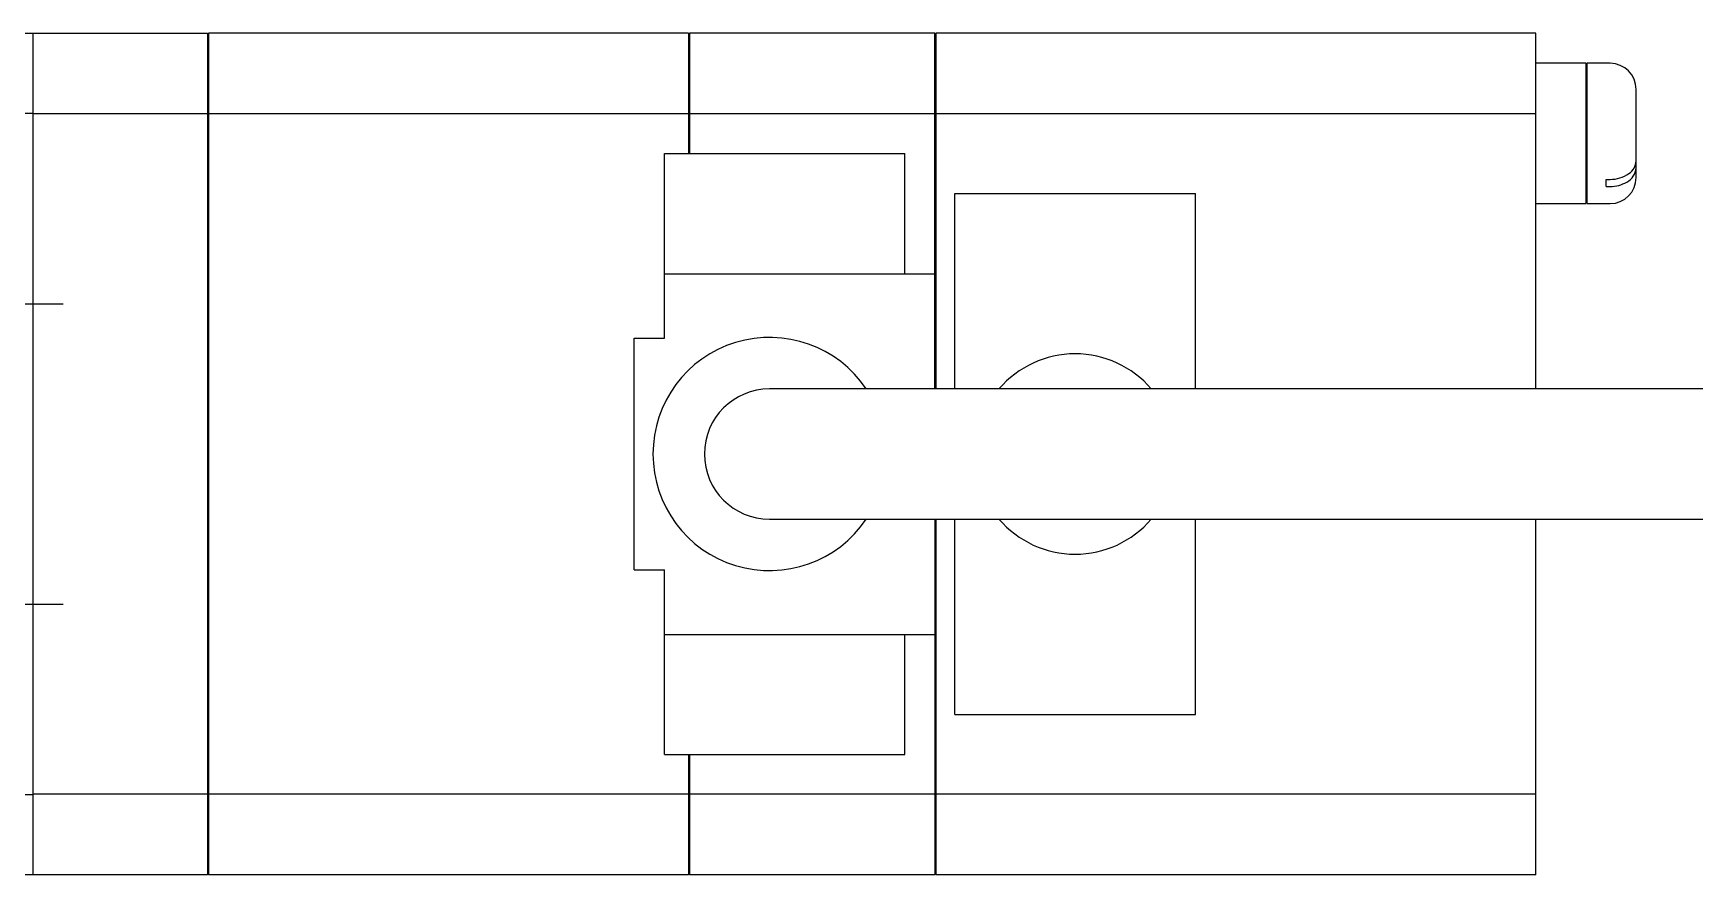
# Model space of a CAD drawing. Extents: x 0 to 1346, y -8 to 1139.
# Drawn here: x 524 to 606.9, y 1096.7 to 1138.7 of the extents above; entities that cross this region are included whole.
import ezdxf

# ---------------------------------------------------------------- set-up
doc = ezdxf.new("R2010")
doc.units = 0
doc.header["$LTSCALE"] = 0.5
doc.linetypes.add('CENTER', pattern=[50.8, 31.75, -6.35, 6.35, -6.35])
doc.layers.add('MSM_CENTER', color=1, linetype='CENTER')
doc.layers.add('MSM_CONTINUOUS', color=7, linetype='CONTINUOUS')

msp = doc.modelspace()

# ---------------------------------------------------------------- linework, layer by layer
at = {"layer": 'MSM_CENTER'}
for p, q in [((517.502, 1125.17), (525.502, 1125.17)), ((517.502, 1110.17), (525.502, 1110.17))]:
    msp.add_line(p, q, dxfattribs=at)
at = {"layer": 'MSM_CONTINUOUS'}
for p, q in [((519.002, 1138.67), (532.702, 1138.67)), ((524.002, 1096.67), (524.002, 1138.67)), ((532.702, 1138.67), (532.702, 1096.67)), ((532.752, 1138.62), (532.702, 1138.62)), ((532.752, 1138.67), (532.752, 1096.67)), ((556.702, 1138.67), (532.752, 1138.67)), ((556.702, 1138.67), (556.702, 1132.67)), ((556.752, 1138.62), (556.702, 1138.62)), ((569.002, 1138.67), (556.752, 1138.67)), ((556.752, 1138.67), (556.752, 1132.67)), ((569.002, 1120.92), (569.002, 1138.67)), ((569.052, 1138.62), (569.002, 1138.62)), ((569.052, 1138.67), (569.052, 1120.92)), ((599.002, 1138.67), (569.052, 1138.67)), ((599.002, 1120.92), (599.002, 1138.67)), ((601.502, 1137.17), (599.002, 1137.17)), ((601.502, 1130.17), (601.502, 1137.17)), ((601.552, 1137.12), (601.502, 1137.12)), ((601.552, 1130.17), (601.552, 1137.17)), ((602.702, 1137.17), (601.552, 1137.17)), ((604.002, 1131.47), (604.002, 1135.87)), ((524.002, 1134.67), (519.002, 1134.67)), ((532.702, 1134.641), (524.002, 1134.641)), ((556.702, 1134.641), (532.752, 1134.641)), ((569.002, 1134.641), (556.752, 1134.641)), ((599.002, 1134.641), (569.052, 1134.641)), ((532.752, 1134.384), (532.702, 1134.384)), ((556.752, 1134.384), (556.702, 1134.384)), ((569.052, 1134.384), (569.002, 1134.384)), ((555.502, 1123.45), (555.502, 1132.67)), ((555.502, 1132.67), (567.502, 1132.67)), ((567.502, 1126.67), (567.502, 1132.67)), ((602.502, 1131.378), (602.702, 1131.378)), ((602.502, 1131.025), (602.502, 1131.378)), ((570.002, 1120.92), (570.002, 1130.67)), ((570.002, 1130.67), (582.002, 1130.67)), ((582.002, 1120.92), (582.002, 1130.67)), ((602.502, 1131.025), (602.702, 1131.025)), ((599.002, 1130.17), (601.502, 1130.17)), ((601.502, 1130.22), (601.552, 1130.22)), ((601.552, 1130.17), (602.702, 1130.17)), ((555.502, 1126.67), (569.002, 1126.67)), ((554.002, 1111.89), (554.002, 1123.45)), ((554.002, 1123.45), (555.502, 1123.45)), ((660.752, 1120.92), (560.752, 1120.92)), ((560.752, 1114.42), (660.752, 1114.42)), ((569.002, 1114.42), (569.002, 1096.67)), ((569.052, 1114.42), (569.052, 1096.67)), ((570.002, 1104.67), (570.002, 1114.42)), ((582.002, 1104.67), (582.002, 1114.42)), ((599.002, 1096.67), (599.002, 1114.42)), ((554.002, 1111.89), (555.502, 1111.89)), ((555.502, 1102.67), (555.502, 1111.89)), ((555.502, 1108.67), (569.002, 1108.67)), ((567.502, 1102.67), (567.502, 1108.67)), ((570.002, 1104.67), (582.002, 1104.67)), ((555.502, 1102.67), (567.502, 1102.67)), ((556.702, 1102.67), (556.702, 1096.67)), ((556.752, 1102.67), (556.752, 1096.67)), ((519.002, 1100.67), (524.002, 1100.67)), ((532.702, 1100.7), (524.002, 1100.7)), ((532.752, 1100.957), (532.702, 1100.957)), ((556.702, 1100.7), (532.752, 1100.7)), ((556.752, 1100.957), (556.702, 1100.957)), ((569.002, 1100.7), (556.752, 1100.7)), ((569.052, 1100.957), (569.002, 1100.957)), ((599.002, 1100.7), (569.052, 1100.7)), ((532.702, 1096.67), (519.002, 1096.67)), ((532.752, 1096.72), (532.702, 1096.72)), ((556.702, 1096.67), (532.752, 1096.67)), ((556.752, 1096.72), (556.702, 1096.72)), ((569.002, 1096.67), (556.752, 1096.67)), ((569.052, 1096.72), (569.002, 1096.72)), ((599.002, 1096.67), (569.052, 1096.67))]:
    msp.add_line(p, q, dxfattribs=at)
for centre, radius, start, end in [((602.702, 1135.87), 1.3, 0, 90), ((603.114, 1132.025), 0.891, 298.74855, 355.03668), ((603.194, 1132.34), 0.809, 303.6126, 357.29271), ((602.722, 1132.989), 1.611, 269.25841, 304.78635), ((602.702, 1131.47), 1.3, 270, 360), ((602.718, 1132.688), 1.663, 269.44546, 299.72313), ((560.752, 1117.67), 5.82, 33.94655, 326.05344), ((576.002, 1117.67), 5, 40.5416, 139.45839), ((560.752, 1117.67), 3.25, 90, 270), ((576.002, 1117.67), 5, 220.5416, 319.4584)]:
    msp.add_arc(centre, radius, start, end, dxfattribs=at)

doc.saveas('drawing.dxf')
